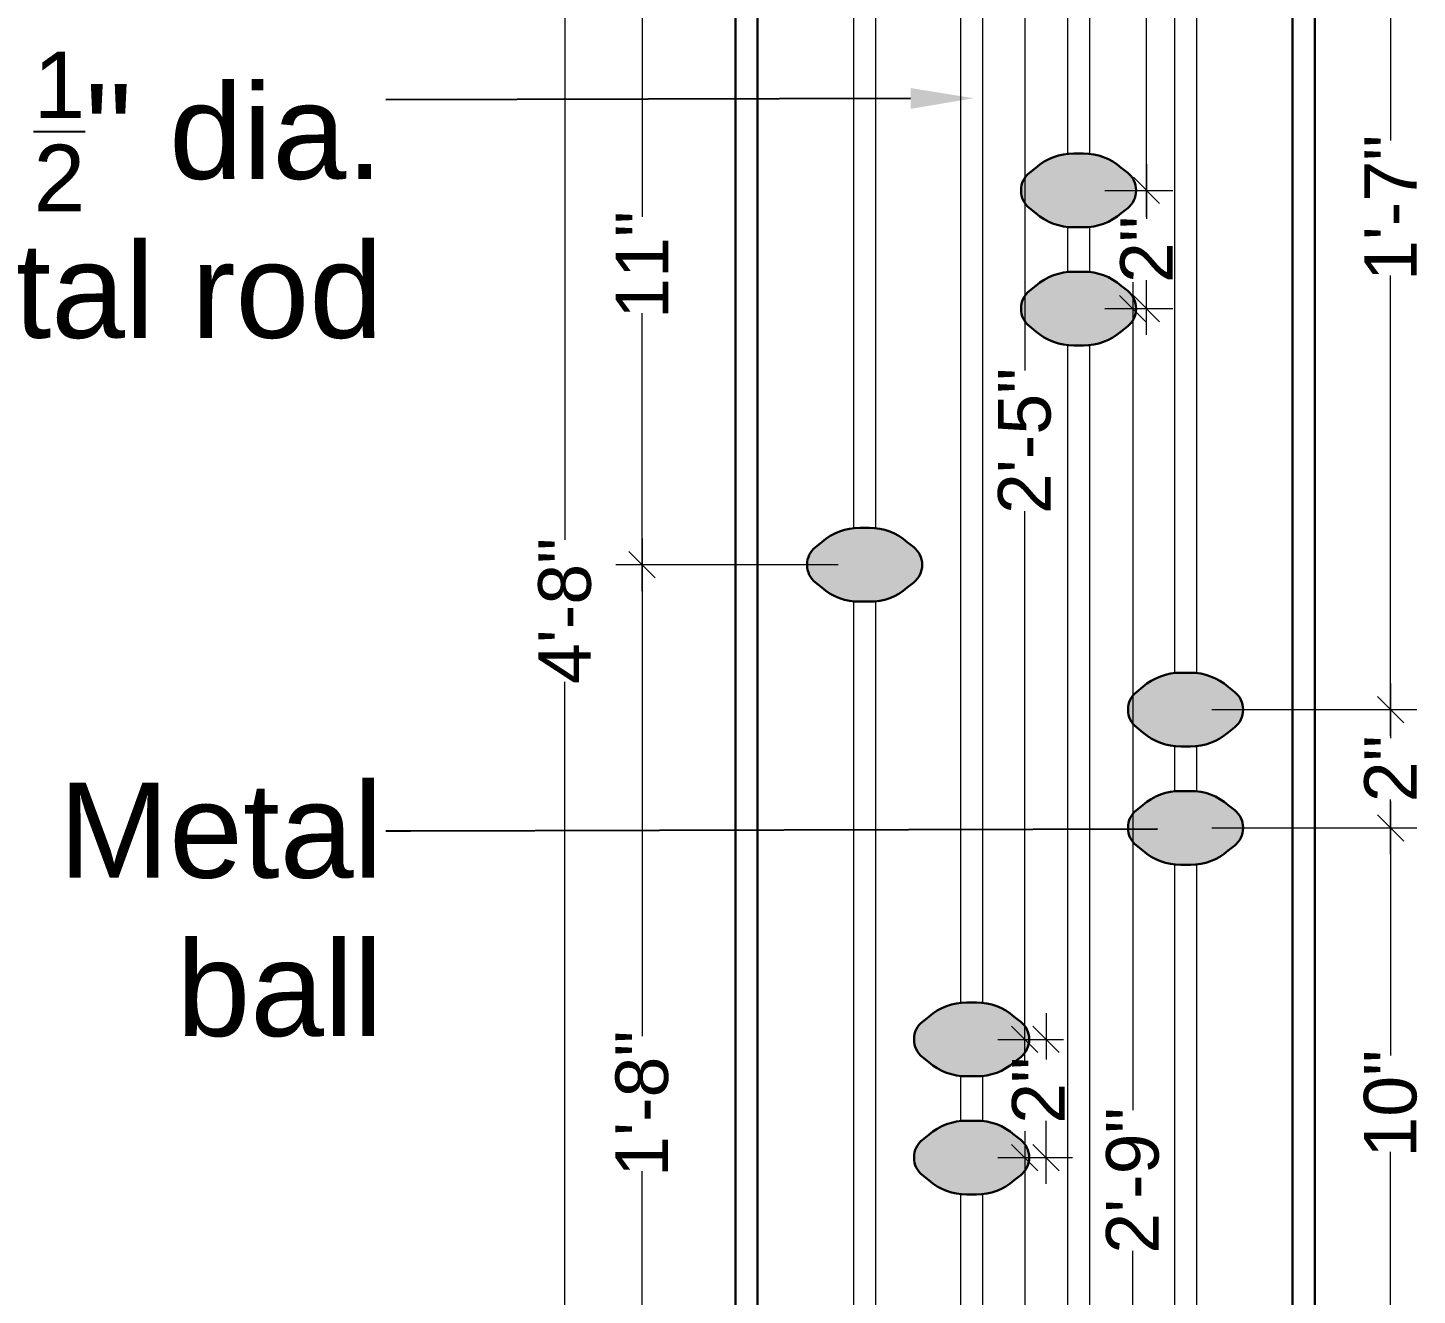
# Model space of a CAD drawing. Header units: millimetres. Extents: x 35877 to 3066687, y -650199 to -40525.
# Drawn here: x 148100.36 to 148144.25, y -180523.41 to -180483.38 of the extents above; entities that cross this region are included whole.
import ezdxf
from ezdxf import colors
from ezdxf.entities.mleader import LeaderData, LeaderLine
from ezdxf.math import Vec2, Vec3

# ---------------------------------------------------------------- set-up
doc = ezdxf.new("R2010")
doc.units = ezdxf.units.MM
doc.header["$MEASUREMENT"] = 0
doc.header["$PDMODE"] = 35
doc.linetypes.add('DASHED', pattern=[0.75, 0.5, -0.25])
doc.layers.get('Defpoints').update_dxf_attribs({"color": 220})
for name, color, linetype, lineweight in [('A8_FURNITURE', 32, 'Continuous', 30), ('Elevation 4.5', 206, 'Continuous', 5), ('furniture dimensions', 1, 'DASHED', 0), ('LABALLING', 1, 'Continuous', 25), ('wall', 7, 'Continuous', 30)]:
    doc.layers.add(name, color=color, linetype=linetype, lineweight=lineweight)
doc.styles.add('Arial', font='arial.ttf')
doc.styles.get("Standard").update_dxf_attribs({"font": 'arial.ttf', "height": 6})
doc.dimstyles.new('Archana', dxfattribs={"dimtxt": 2, "dimasz": 0.5, "dimexe": 0.5, "dimexo": 0.5, "dimgap": 0, "dimtad": 0, "dimzin": 0, "dimdsep": 46, "dimlunit": 4, "dimtxsty": 'Arial', "dimblk": 'OBLIQUE', "dimcen": 0, "dimdle": 1, "dimclrd": 256, "dimclre": 256, "dimclrt": 256, "dimadec": 0, "dimazin": 0, "dimtfac": 1, "dimtofl": 0, "dimtmove": 1, "dimatfit": 1, "dimldrblk": 'OBLIQUE', "dimfxl": 1, "dimfxlon": 1, "dimtolj": 1, "dimtzin": 0, "dimlwd": -1, "dimlwe": -1, "dimarcsym": 0})

# ---------------------------------------------------------------- blocks, each defined once
blk = doc.blocks.new('_Oblique')
at = {"layer": 'wall', "color": 0, "lineweight": -2}
blk.add_line((-0.5, -0.5), (0.5, 0.5), dxfattribs=at)
blk = doc.blocks.new('*D461')
at = {"layer": 'Defpoints', "color": 0, "linetype": 'Continuous', "lineweight": 0, "transparency": 16777216}
for p in [(148084.812, -180468.616), (148076.063, -180524.393), (148084.812, -180524.393)]:
    blk.add_point(p, dxfattribs=at)
at = {"layer": 'furniture dimensions', "color": 5, "linetype": 'Continuous', "transparency": 16777216}
for p, q in [((148076.063, -180468.116), (148076.063, -180495.155)), ((148076.063, -180524.893), (148076.063, -180497.854)), ((148080.063, -180524.393), (148075.563, -180524.393))]:
    blk.add_line(p, q, dxfattribs=at)
at = {"layer": 'furniture dimensions', "color": 5, "linetype": 'ByBlock', "transparency": 16777216}
blk.add_line((148080.063, -180468.616), (148075.563, -180468.616), dxfattribs=at)
at = {"layer": 'furniture dimensions', "color": 5, "linetype": 'Continuous', "transparency": 16777216, "xscale": 0.5, "yscale": 0.5, "zscale": 0.5}
for p, rotation in [((148076.063, -180468.616), 90), ((148076.063, -180524.393), 270)]:
    blk.add_blockref('_Oblique', p, dxfattribs=dict(at, rotation=rotation))
at = {"layer": 'furniture dimensions', "linetype": 'Continuous', "lineweight": 0, "transparency": 16777216, "insert": (148076.063, -180496.504), "char_height": 1, "attachment_point": 5, "rotation": 90, "style": 'Arial'}
blk.add_mtext('\\A1;4\'-8"', dxfattribs=at)
blk = doc.blocks.new('*D471')
at = {"layer": 'Defpoints', "color": 0, "linetype": 'Continuous', "lineweight": 0, "transparency": 16777216}
for p in [(148081.761, -180484.227), (148077.531, -180495.628), (148081.761, -180495.628)]:
    blk.add_point(p, dxfattribs=at)
at = {"layer": 'furniture dimensions', "color": 5, "linetype": 'Continuous', "transparency": 16777216}
for p, q in [((148077.531, -180483.727), (148077.531, -180489.011)), ((148077.531, -180496.128), (148077.531, -180490.844)), ((148081.261, -180495.628), (148077.031, -180495.628))]:
    blk.add_line(p, q, dxfattribs=at)
at = {"layer": 'furniture dimensions', "color": 5, "linetype": 'ByBlock', "transparency": 16777216}
blk.add_line((148081.261, -180484.227), (148077.031, -180484.227), dxfattribs=at)
at = {"layer": 'furniture dimensions', "color": 5, "linetype": 'Continuous', "transparency": 16777216, "xscale": 0.5, "yscale": 0.5, "zscale": 0.5}
for p, rotation in [((148077.531, -180484.227), 90), ((148077.531, -180495.628), 270)]:
    blk.add_blockref('_Oblique', p, dxfattribs=dict(at, rotation=rotation))
at = {"layer": 'furniture dimensions', "linetype": 'Continuous', "lineweight": 0, "transparency": 16777216, "insert": (148077.531, -180489.928), "char_height": 1, "attachment_point": 5, "rotation": 90, "style": 'Arial'}
blk.add_mtext('\\A1;11"', dxfattribs=at)
blk = doc.blocks.new('*D472')
at = {"layer": 'Defpoints', "color": 0, "linetype": 'Continuous', "lineweight": 0, "transparency": 16777216}
for p in [(148081.761, -180495.628), (148077.531, -180516.114), (148081.761, -180516.114)]:
    blk.add_point(p, dxfattribs=at)
at = {"layer": 'furniture dimensions', "color": 5, "linetype": 'Continuous', "transparency": 16777216}
for p, q in [((148077.531, -180495.128), (148077.531, -180504.589)), ((148077.531, -180516.614), (148077.531, -180507.153)), ((148081.261, -180516.114), (148077.031, -180516.114))]:
    blk.add_line(p, q, dxfattribs=at)
at = {"layer": 'furniture dimensions', "color": 5, "linetype": 'ByBlock', "transparency": 16777216}
blk.add_line((148081.261, -180495.628), (148077.031, -180495.628), dxfattribs=at)
at = {"layer": 'furniture dimensions', "color": 5, "linetype": 'Continuous', "transparency": 16777216, "xscale": 0.5, "yscale": 0.5, "zscale": 0.5}
for p, rotation in [((148077.531, -180495.628), 90), ((148077.531, -180516.114), 270)]:
    blk.add_blockref('_Oblique', p, dxfattribs=dict(at, rotation=rotation))
at = {"layer": 'furniture dimensions', "linetype": 'Continuous', "lineweight": 0, "transparency": 16777216, "insert": (148077.531, -180505.871), "char_height": 1, "attachment_point": 5, "rotation": 90, "style": 'Arial'}
blk.add_mtext('\\A1;1\'-8"', dxfattribs=at)
blk = doc.blocks.new('*D474')
at = {"layer": 'Defpoints', "color": 0, "linetype": 'Continuous', "lineweight": 0, "transparency": 16777216}
for p in [(148083.795, -180504.649), (148083.795, -180506.895), (148085.212, -180506.895)]:
    blk.add_point(p, dxfattribs=at)
at = {"layer": 'furniture dimensions', "color": 5, "linetype": 'Continuous', "transparency": 16777216}
for p, q in [((148085.212, -180504.149), (148085.212, -180505.034)), ((148085.212, -180507.395), (148085.212, -180506.2)), ((148084.295, -180506.895), (148085.712, -180506.895))]:
    blk.add_line(p, q, dxfattribs=at)
at = {"layer": 'furniture dimensions', "color": 5, "linetype": 'ByBlock', "transparency": 16777216}
blk.add_line((148084.295, -180504.649), (148085.712, -180504.649), dxfattribs=at)
at = {"layer": 'furniture dimensions', "color": 5, "linetype": 'Continuous', "transparency": 16777216, "xscale": 0.5, "yscale": 0.5, "zscale": 0.5}
for p, rotation in [((148085.212, -180504.649), 90), ((148085.212, -180506.895), 270)]:
    blk.add_blockref('_Oblique', p, dxfattribs=dict(at, rotation=rotation))
at = {"layer": 'furniture dimensions', "linetype": 'Continuous', "lineweight": 0, "transparency": 16777216, "insert": (148085.062, -180505.617), "char_height": 1, "attachment_point": 5, "rotation": 90, "style": 'Arial'}
blk.add_mtext('\\A1;2"', dxfattribs=at)
blk = doc.blocks.new('*D475')
at = {"layer": 'Defpoints', "color": 0, "linetype": 'Continuous', "lineweight": 0, "transparency": 16777216}
for p in [(148083.795, -180506.895), (148084.007, -180523.906), (148084.804, -180523.906)]:
    blk.add_point(p, dxfattribs=at)
at = {"layer": 'furniture dimensions', "color": 5, "linetype": 'Continuous', "transparency": 16777216}
for p, q in [((148084.804, -180506.395), (148084.804, -180514.118)), ((148084.804, -180524.406), (148084.804, -180516.682)), ((148084.507, -180523.906), (148085.304, -180523.906))]:
    blk.add_line(p, q, dxfattribs=at)
at = {"layer": 'furniture dimensions', "color": 5, "linetype": 'ByBlock', "transparency": 16777216}
blk.add_line((148084.295, -180506.895), (148085.304, -180506.895), dxfattribs=at)
at = {"layer": 'furniture dimensions', "color": 5, "linetype": 'Continuous', "transparency": 16777216, "xscale": 0.5, "yscale": 0.5, "zscale": 0.5}
for p, rotation in [((148084.804, -180506.895), 90), ((148084.804, -180523.906), 270)]:
    blk.add_blockref('_Oblique', p, dxfattribs=dict(at, rotation=rotation))
at = {"layer": 'furniture dimensions', "linetype": 'Continuous', "lineweight": 0, "transparency": 16777216, "insert": (148084.804, -180515.4), "char_height": 3, "attachment_point": 5, "rotation": 90, "style": 'Arial'}
blk.add_mtext('\\A1;{\\H0.33333x;1\'-5"}', dxfattribs=at)
blk = doc.blocks.new('*D477')
at = {"layer": 'Defpoints', "color": 0, "linetype": 'Continuous', "lineweight": 0, "transparency": 16777216}
for p in [(148083.795, -180475.895), (148084.007, -180504.649), (148084.804, -180504.649)]:
    blk.add_point(p, dxfattribs=at)
at = {"layer": 'furniture dimensions', "color": 5, "linetype": 'Continuous', "transparency": 16777216}
for p, q in [((148084.804, -180475.395), (148084.804, -180491.934)), ((148084.804, -180505.149), (148084.804, -180494.609)), ((148084.507, -180504.649), (148085.304, -180504.649))]:
    blk.add_line(p, q, dxfattribs=at)
at = {"layer": 'furniture dimensions', "color": 5, "linetype": 'ByBlock', "transparency": 16777216}
blk.add_line((148084.295, -180475.895), (148085.304, -180475.895), dxfattribs=at)
at = {"layer": 'furniture dimensions', "color": 5, "linetype": 'Continuous', "transparency": 16777216, "xscale": 0.5, "yscale": 0.5, "zscale": 0.5}
for p, rotation in [((148084.804, -180475.895), 90), ((148084.804, -180504.649), 270)]:
    blk.add_blockref('_Oblique', p, dxfattribs=dict(at, rotation=rotation))
at = {"layer": 'furniture dimensions', "linetype": 'Continuous', "lineweight": 0, "transparency": 16777216, "insert": (148084.804, -180493.272), "char_height": 3, "attachment_point": 5, "rotation": 90, "style": 'Arial'}
blk.add_mtext('\\A1;{\\H0.33333x;2\'-5"}', dxfattribs=at)
blk = doc.blocks.new('*D479')
at = {"layer": 'Defpoints', "color": 0, "linetype": 'Continuous', "lineweight": 0, "transparency": 16777216}
for p in [(148085.617, -180469.103), (148085.829, -180488.512), (148087.12, -180488.512)]:
    blk.add_point(p, dxfattribs=at)
at = {"layer": 'furniture dimensions', "color": 5, "linetype": 'Continuous', "transparency": 16777216}
for p, q in [((148087.12, -180468.603), (148087.12, -180480.525)), ((148087.12, -180489.012), (148087.12, -180483.09)), ((148086.329, -180488.512), (148087.62, -180488.512))]:
    blk.add_line(p, q, dxfattribs=at)
at = {"layer": 'furniture dimensions', "color": 5, "linetype": 'ByBlock', "transparency": 16777216}
blk.add_line((148086.117, -180469.103), (148087.62, -180469.103), dxfattribs=at)
at = {"layer": 'furniture dimensions', "color": 5, "linetype": 'Continuous', "transparency": 16777216, "xscale": 0.5, "yscale": 0.5, "zscale": 0.5}
for p, rotation in [((148087.12, -180469.103), 90), ((148087.12, -180488.512), 270)]:
    blk.add_blockref('_Oblique', p, dxfattribs=dict(at, rotation=rotation))
at = {"layer": 'furniture dimensions', "linetype": 'Continuous', "lineweight": 0, "transparency": 16777216, "insert": (148087.12, -180481.807), "char_height": 1, "attachment_point": 5, "rotation": 90, "style": 'Arial'}
blk.add_mtext('\\A1;1\'-7"', dxfattribs=at)
blk = doc.blocks.new('*D480')
at = {"layer": 'Defpoints', "color": 0, "linetype": 'Continuous', "lineweight": 0, "transparency": 16777216}
for p in [(148085.829, -180488.512), (148085.829, -180490.758), (148087.12, -180490.758)]:
    blk.add_point(p, dxfattribs=at)
at = {"layer": 'furniture dimensions', "color": 5, "linetype": 'Continuous', "transparency": 16777216}
for p, q in [((148087.12, -180488.012), (148087.12, -180489.051)), ((148087.12, -180491.258), (148087.12, -180490.218)), ((148086.329, -180490.758), (148087.62, -180490.758))]:
    blk.add_line(p, q, dxfattribs=at)
at = {"layer": 'furniture dimensions', "color": 5, "linetype": 'ByBlock', "transparency": 16777216}
blk.add_line((148086.329, -180488.512), (148087.62, -180488.512), dxfattribs=at)
at = {"layer": 'furniture dimensions', "color": 5, "linetype": 'Continuous', "transparency": 16777216, "xscale": 0.5, "yscale": 0.5, "zscale": 0.5}
for p, rotation in [((148087.12, -180488.512), 90), ((148087.12, -180490.758), 270)]:
    blk.add_blockref('_Oblique', p, dxfattribs=dict(at, rotation=rotation))
at = {"layer": 'furniture dimensions', "linetype": 'Continuous', "lineweight": 0, "transparency": 16777216, "insert": (148087.12, -180489.635), "char_height": 3, "attachment_point": 5, "rotation": 90, "style": 'Arial'}
blk.add_mtext('\\A1;{\\H0.33333x;2"}', dxfattribs=at)
blk = doc.blocks.new('*D481')
at = {"layer": 'Defpoints', "color": 0, "linetype": 'Continuous', "lineweight": 0, "transparency": 16777216}
for p in [(148085.829, -180490.758), (148085.617, -180523.906), (148086.858, -180523.906)]:
    blk.add_point(p, dxfattribs=at)
at = {"layer": 'furniture dimensions', "color": 5, "linetype": 'Continuous', "transparency": 16777216}
for p, q in [((148086.858, -180490.258), (148086.858, -180505.994)), ((148086.858, -180524.406), (148086.858, -180508.669)), ((148086.117, -180523.906), (148087.358, -180523.906))]:
    blk.add_line(p, q, dxfattribs=at)
at = {"layer": 'furniture dimensions', "color": 5, "linetype": 'ByBlock', "transparency": 16777216}
blk.add_line((148086.329, -180490.758), (148087.358, -180490.758), dxfattribs=at)
at = {"layer": 'furniture dimensions', "color": 5, "linetype": 'Continuous', "transparency": 16777216, "xscale": 0.5, "yscale": 0.5, "zscale": 0.5}
for p, rotation in [((148086.858, -180490.758), 90), ((148086.858, -180523.906), 270)]:
    blk.add_blockref('_Oblique', p, dxfattribs=dict(at, rotation=rotation))
at = {"layer": 'furniture dimensions', "linetype": 'Continuous', "lineweight": 0, "transparency": 16777216, "insert": (148086.858, -180507.332), "char_height": 3, "attachment_point": 5, "rotation": 90, "style": 'Arial'}
blk.add_mtext('\\A1;{\\H0.33333x;2\'-9"}', dxfattribs=at)
blk = doc.blocks.new('*D483')
at = {"layer": 'Defpoints', "color": 0, "linetype": 'Continuous', "lineweight": 0, "transparency": 16777216}
for p in [(148087.863, -180479.306), (148087.863, -180498.381), (148091.759, -180498.381)]:
    blk.add_point(p, dxfattribs=at)
at = {"layer": 'furniture dimensions', "color": 5, "linetype": 'Continuous', "transparency": 16777216}
for p, q in [((148091.759, -180478.806), (148091.759, -180487.561)), ((148091.759, -180498.881), (148091.759, -180490.126)), ((148088.363, -180498.381), (148092.259, -180498.381))]:
    blk.add_line(p, q, dxfattribs=at)
at = {"layer": 'furniture dimensions', "color": 5, "linetype": 'ByBlock', "transparency": 16777216}
blk.add_line((148088.363, -180479.306), (148092.259, -180479.306), dxfattribs=at)
at = {"layer": 'furniture dimensions', "color": 5, "linetype": 'Continuous', "transparency": 16777216, "xscale": 0.5, "yscale": 0.5, "zscale": 0.5}
for p, rotation in [((148091.759, -180479.306), 90), ((148091.759, -180498.381), 270)]:
    blk.add_blockref('_Oblique', p, dxfattribs=dict(at, rotation=rotation))
at = {"layer": 'furniture dimensions', "linetype": 'Continuous', "lineweight": 0, "transparency": 16777216, "insert": (148091.759, -180488.843), "char_height": 1, "attachment_point": 5, "rotation": 90, "style": 'Arial'}
blk.add_mtext('\\A1;1\'-7"', dxfattribs=at)
blk = doc.blocks.new('*D484')
at = {"layer": 'Defpoints', "color": 0, "linetype": 'Continuous', "lineweight": 0, "transparency": 16777216}
for p in [(148087.863, -180498.381), (148087.863, -180500.628), (148091.759, -180500.628)]:
    blk.add_point(p, dxfattribs=at)
at = {"layer": 'furniture dimensions', "color": 5, "linetype": 'Continuous', "transparency": 16777216}
for p, q in [((148091.759, -180497.881), (148091.759, -180498.921)), ((148091.759, -180501.128), (148091.759, -180500.088)), ((148088.363, -180500.628), (148092.259, -180500.628))]:
    blk.add_line(p, q, dxfattribs=at)
at = {"layer": 'furniture dimensions', "color": 5, "linetype": 'ByBlock', "transparency": 16777216}
blk.add_line((148088.363, -180498.381), (148092.259, -180498.381), dxfattribs=at)
at = {"layer": 'furniture dimensions', "color": 5, "linetype": 'Continuous', "transparency": 16777216, "xscale": 0.5, "yscale": 0.5, "zscale": 0.5}
for p, rotation in [((148091.759, -180498.381), 90), ((148091.759, -180500.628), 270)]:
    blk.add_blockref('_Oblique', p, dxfattribs=dict(at, rotation=rotation))
at = {"layer": 'furniture dimensions', "linetype": 'Continuous', "lineweight": 0, "transparency": 16777216, "insert": (148091.759, -180499.504), "char_height": 1, "attachment_point": 5, "rotation": 90, "style": 'Arial'}
blk.add_mtext('\\A1;2"', dxfattribs=at)
blk = doc.blocks.new('*D485')
at = {"layer": 'Defpoints', "color": 0, "linetype": 'Continuous', "lineweight": 0, "transparency": 16777216}
for p in [(148087.863, -180500.628), (148087.863, -180511.114), (148091.759, -180511.114)]:
    blk.add_point(p, dxfattribs=at)
at = {"layer": 'furniture dimensions', "color": 5, "linetype": 'Continuous', "transparency": 16777216}
for p, q in [((148091.759, -180500.128), (148091.759, -180504.955)), ((148091.759, -180511.614), (148091.759, -180506.787)), ((148088.363, -180511.114), (148092.259, -180511.114))]:
    blk.add_line(p, q, dxfattribs=at)
at = {"layer": 'furniture dimensions', "color": 5, "linetype": 'ByBlock', "transparency": 16777216}
blk.add_line((148088.363, -180500.628), (148092.259, -180500.628), dxfattribs=at)
at = {"layer": 'furniture dimensions', "color": 5, "linetype": 'Continuous', "transparency": 16777216, "xscale": 0.5, "yscale": 0.5, "zscale": 0.5}
for p, rotation in [((148091.759, -180500.628), 90), ((148091.759, -180511.114), 270)]:
    blk.add_blockref('_Oblique', p, dxfattribs=dict(at, rotation=rotation))
at = {"layer": 'furniture dimensions', "linetype": 'Continuous', "lineweight": 0, "transparency": 16777216, "insert": (148091.759, -180505.871), "char_height": 1, "attachment_point": 5, "rotation": 90, "style": 'Arial'}
blk.add_mtext('\\A1;10"', dxfattribs=at)
blk = doc.blocks.new('grill')
at = {"layer": 'Elevation 4.5', "lineweight": 0, "true_color": 0x000000, "transparency": 33554628}
h = blk.add_hatch(color=18, dxfattribs=at)
h.dxf.hatch_style = 1
h.paths.add_polyline_path([(148086.923, -180488.515, 0.233569), (148086.762, -180488.176), (148086.64, -180488.079, 0.186647), (148085.921, -180487.812), (148085.737, -180487.812, 0.186647), (148085.018, -180488.079), (148084.896, -180488.176, 0.229438), (148084.735, -180488.508, 0.233569), (148084.896, -180488.847), (148085.018, -180488.944, 0.186647), (148085.737, -180489.212), (148085.921, -180489.212, 0.186647), (148086.64, -180488.944), (148086.762, -180488.847, 0.229438)])
h = blk.add_hatch(color=18, dxfattribs=at)
h.dxf.hatch_style = 1
h.paths.add_polyline_path([(148086.923, -180490.761, 0.233569), (148086.762, -180490.422), (148086.64, -180490.326, 0.186647), (148085.921, -180490.058), (148085.737, -180490.058, 0.186647), (148085.018, -180490.326), (148084.896, -180490.422, 0.229438), (148084.735, -180490.755, 0.233569), (148084.896, -180491.093), (148085.018, -180491.19, 0.186647), (148085.737, -180491.458), (148085.921, -180491.458, 0.186647), (148086.64, -180491.19), (148086.762, -180491.093, 0.229438)])
h = blk.add_hatch(color=18, dxfattribs=at)
h.dxf.hatch_style = 1
h.paths.add_polyline_path([(148082.855, -180495.631, 0.233569), (148082.694, -180495.292), (148082.572, -180495.196, 0.186647), (148081.853, -180494.928), (148081.669, -180494.928, 0.186647), (148080.95, -180495.196), (148080.828, -180495.292, 0.229438), (148080.667, -180495.624, 0.233569), (148080.828, -180495.963), (148080.95, -180496.06, 0.186647), (148081.669, -180496.328), (148081.853, -180496.328, 0.186647), (148082.572, -180496.06), (148082.694, -180495.963, 0.229438)])
h = blk.add_hatch(color=18, dxfattribs=at)
h.dxf.hatch_style = 1
h.paths.add_polyline_path([(148088.957, -180498.385, 0.233569), (148088.797, -180498.046), (148088.674, -180497.949, 0.186647), (148087.955, -180497.681), (148087.772, -180497.681, 0.186647), (148087.052, -180497.949), (148086.93, -180498.046, 0.229438), (148086.769, -180498.378, 0.233569), (148086.93, -180498.717), (148087.052, -180498.813, 0.186647), (148087.772, -180499.081), (148087.955, -180499.081, 0.186647), (148088.674, -180498.813), (148088.797, -180498.717, 0.229438)])
h = blk.add_hatch(color=18, dxfattribs=at)
h.dxf.hatch_style = 1
h.paths.add_polyline_path([(148088.957, -180500.631, 0.233569), (148088.797, -180500.292), (148088.674, -180500.196, 0.186647), (148087.955, -180499.928), (148087.772, -180499.928, 0.186647), (148087.052, -180500.196), (148086.93, -180500.292, 0.229438), (148086.769, -180500.624, 0.233569), (148086.93, -180500.963), (148087.052, -180501.06, 0.186647), (148087.772, -180501.328), (148087.955, -180501.328, 0.186647), (148088.674, -180501.06), (148088.797, -180500.963, 0.229438)])
h = blk.add_hatch(color=18, dxfattribs=at)
h.dxf.hatch_style = 1
h.paths.add_polyline_path([(148084.889, -180504.652, 0.233569), (148084.728, -180504.313), (148084.606, -180504.217, 0.186647), (148083.887, -180503.949), (148083.703, -180503.949, 0.186647), (148082.984, -180504.217), (148082.862, -180504.313, 0.229438), (148082.701, -180504.645, 0.233569), (148082.862, -180504.984), (148082.984, -180505.081, 0.186647), (148083.703, -180505.349), (148083.887, -180505.349, 0.186647), (148084.606, -180505.081), (148084.728, -180504.984, 0.229438)])
h = blk.add_hatch(color=18, dxfattribs=at)
h.dxf.hatch_style = 1
h.paths.add_polyline_path([(148084.889, -180506.898, 0.233569), (148084.728, -180506.56), (148084.606, -180506.463, 0.186647), (148083.887, -180506.195), (148083.703, -180506.195, 0.186647), (148082.984, -180506.463), (148082.862, -180506.56, 0.229438), (148082.701, -180506.892, 0.233569), (148082.862, -180507.23), (148082.984, -180507.327, 0.186647), (148083.703, -180507.595), (148083.887, -180507.595, 0.186647), (148084.606, -180507.327), (148084.728, -180507.23, 0.229438)])
at = {"layer": 'A8_FURNITURE', "color": 18, "lineweight": 0, "true_color": 0x000000, "transparency": 33554687}
for points in [[(148085.617, -180469.103), (148085.617, -180487.817)], [(148086.041, -180487.817), (148086.041, -180469.19)], [(148083.583, -180476.59), (148083.583, -180503.954)], [(148084.007, -180503.954), (148084.007, -180476.59)], [(148087.651, -180480), (148087.651, -180497.687)], [(148088.075, -180497.687), (148088.075, -180480)], [(148081.549, -180484.922), (148081.549, -180494.933)], [(148081.973, -180494.933), (148081.973, -180484.922)], [(148085.617, -180489.206), (148085.617, -180490.063)], [(148086.041, -180490.063), (148086.041, -180489.206)], [(148085.617, -180491.453), (148085.617, -180523.906)], [(148086.041, -180523.819), (148086.041, -180491.453)], [(148081.549, -180496.322), (148081.549, -180515.419)], [(148081.973, -180515.419), (148081.973, -180496.322)], [(148087.651, -180499.076), (148087.651, -180499.933)], [(148088.075, -180499.933), (148088.075, -180499.076)], [(148087.651, -180501.322), (148087.651, -180510.419)], [(148088.075, -180510.419), (148088.075, -180501.322)], [(148083.583, -180505.343), (148083.583, -180506.2)], [(148084.007, -180506.2), (148084.007, -180505.343)], [(148083.583, -180507.59), (148083.583, -180523.819)], [(148084.007, -180523.906), (148084.007, -180507.59)]]:
    blk.add_lwpolyline(points, dxfattribs=at)
at = {"layer": 'Elevation 4.5', "color": 18, "lineweight": 30, "true_color": 0x000000, "transparency": 33554687}
for points in [[(148090.32, -180474.124, 1), (148079.304, -180474.124), (148079.304, -180518.885, 1), (148090.32, -180518.885)], [(148089.897, -180474.124, 1), (148079.727, -180474.124), (148079.727, -180518.885, 1), (148089.897, -180518.885)], [(148086.923, -180488.508), (148086.923, -180488.515, -0.229438), (148086.762, -180488.847), (148086.64, -180488.944, -0.186647), (148085.921, -180489.212), (148085.737, -180489.212, -0.186647), (148085.018, -180488.944), (148084.896, -180488.847, -0.229438), (148084.735, -180488.515), (148084.735, -180488.508, -0.229438), (148084.896, -180488.176), (148085.018, -180488.079, -0.186647), (148085.737, -180487.812), (148085.921, -180487.812, -0.186647), (148086.64, -180488.079), (148086.762, -180488.176, -0.229438)], [(148086.923, -180490.755), (148086.923, -180490.761, -0.229438), (148086.762, -180491.093), (148086.64, -180491.19, -0.186647), (148085.921, -180491.458), (148085.737, -180491.458, -0.186647), (148085.018, -180491.19), (148084.896, -180491.093, -0.229438), (148084.735, -180490.761), (148084.735, -180490.755, -0.229438), (148084.896, -180490.422), (148085.018, -180490.326, -0.186647), (148085.737, -180490.058), (148085.921, -180490.058, -0.186647), (148086.64, -180490.326), (148086.762, -180490.422, -0.229438)], [(148082.855, -180495.624), (148082.855, -180495.631, -0.229438), (148082.694, -180495.963), (148082.572, -180496.06, -0.186647), (148081.853, -180496.328), (148081.669, -180496.328, -0.186647), (148080.95, -180496.06), (148080.828, -180495.963, -0.229438), (148080.667, -180495.631), (148080.667, -180495.624, -0.229438), (148080.828, -180495.292), (148080.95, -180495.196, -0.186647), (148081.669, -180494.928), (148081.853, -180494.928, -0.186647), (148082.572, -180495.196), (148082.694, -180495.292, -0.229438)], [(148088.957, -180498.378), (148088.957, -180498.385, -0.229438), (148088.797, -180498.717), (148088.674, -180498.813, -0.186647), (148087.955, -180499.081), (148087.772, -180499.081, -0.186647), (148087.052, -180498.813), (148086.93, -180498.717, -0.229438), (148086.769, -180498.385), (148086.769, -180498.378, -0.229438), (148086.93, -180498.046), (148087.052, -180497.949, -0.186647), (148087.772, -180497.681), (148087.955, -180497.681, -0.186647), (148088.674, -180497.949), (148088.797, -180498.046, -0.229438)], [(148088.957, -180500.624), (148088.957, -180500.631, -0.229438), (148088.797, -180500.963), (148088.674, -180501.06, -0.186647), (148087.955, -180501.328), (148087.772, -180501.328, -0.186647), (148087.052, -180501.06), (148086.93, -180500.963, -0.229438), (148086.769, -180500.631), (148086.769, -180500.624, -0.229438), (148086.93, -180500.292), (148087.052, -180500.196, -0.186647), (148087.772, -180499.928), (148087.955, -180499.928, -0.186647), (148088.674, -180500.196), (148088.797, -180500.292, -0.229438)], [(148084.889, -180504.645), (148084.889, -180504.652, -0.229438), (148084.728, -180504.984), (148084.606, -180505.081, -0.186647), (148083.887, -180505.349), (148083.703, -180505.349, -0.186647), (148082.984, -180505.081), (148082.862, -180504.984, -0.229438), (148082.701, -180504.652), (148082.701, -180504.645, -0.229438), (148082.862, -180504.313), (148082.984, -180504.217, -0.186647), (148083.703, -180503.949), (148083.887, -180503.949, -0.186647), (148084.606, -180504.217), (148084.728, -180504.313, -0.229438)], [(148084.889, -180506.892), (148084.889, -180506.898, -0.229438), (148084.728, -180507.23), (148084.606, -180507.327, -0.186647), (148083.887, -180507.595), (148083.703, -180507.595, -0.186647), (148082.984, -180507.327), (148082.862, -180507.23, -0.229438), (148082.701, -180506.898), (148082.701, -180506.892, -0.229438), (148082.862, -180506.56), (148082.984, -180506.463, -0.186647), (148083.703, -180506.195), (148083.887, -180506.195, -0.186647), (148084.606, -180506.463), (148084.728, -180506.56, -0.229438)]]:
    blk.add_lwpolyline(points, format="xyb", close=True, dxfattribs=at)
at = {"layer": 'furniture dimensions', "color": 5, "linetype": 'Continuous', "lineweight": 0, "transparency": 33554687}
for base, p1, p2, override, picture, middle in [((148076.063, -180524.393), (148084.812, -180468.616), (148084.812, -180524.393), {"dimtxt": 1, "dimdec": 0, "dimdle": 0.5, "dimclrd": 5, "dimclre": 5, "dimfxl": 4}, '*D461', (148076.063, -180496.504)), ((148091.759, -180498.381), (148087.863, -180479.306), (148087.863, -180498.381), {"dimtxt": 1, "dimdec": 0, "dimdle": 0.5, "dimclrd": 5, "dimclre": 5, "dimfxl": 4}, '*D483', (148091.759, -180488.843)), ((148077.531, -180495.628), (148081.761, -180484.227), (148081.761, -180495.628), {"dimtxt": 1, "dimasz": 0.5, "dimdec": 0, "dimdle": 0.5, "dimclrd": 5, "dimclre": 5, "dimfxl": 4}, '*D471', (148077.531, -180489.928)), ((148077.531, -180516.114), (148081.761, -180495.628), (148081.761, -180516.114), {"dimtxt": 1, "dimdec": 0, "dimdle": 0.5, "dimclrd": 5, "dimclre": 5, "dimfxl": 4}, '*D472', (148077.531, -180505.871)), ((148091.759, -180500.628), (148087.863, -180498.381), (148087.863, -180500.628), {"dimtxt": 1, "dimdec": 0, "dimdle": 0.5, "dimclrd": 5, "dimclre": 5, "dimfxl": 4}, '*D484', (148091.759, -180499.504)), ((148091.759, -180511.114), (148087.863, -180500.628), (148087.863, -180511.114), {"dimtxt": 1, "dimdec": 0, "dimdle": 0.5, "dimclrd": 5, "dimclre": 5, "dimfxl": 4}, '*D485', (148091.759, -180505.871))]:
    dim = blk.add_linear_dim(base=base, p1=p1, p2=p2, angle=90, dimstyle='Archana', override=override, dxfattribs=at)
    dim.commit()
    dim.dimension.update_dxf_attribs({"geometry": picture, "text_midpoint": middle})
for base, p1, p2, override, picture, middle in [((148087.12, -180488.512), (148085.617, -180469.103), (148085.829, -180488.512), {"dimtxt": 1, "dimdec": 0, "dimdle": 0.5, "dimclrd": 5, "dimclre": 5, "dimfxl": 4}, '*D479', (148087.12, -180481.807)), ((148085.212, -180506.895), (148083.795, -180504.649), (148083.795, -180506.895), {"dimtxt": 1, "dimasz": 0.5, "dimdec": 0, "dimdle": 0.5, "dimclrd": 5, "dimclre": 5, "dimfxl": 4}, '*D474', (148085.062, -180505.617))]:
    dim = blk.add_linear_dim(base=base, p1=p1, p2=p2, angle=90, dimstyle='Archana', override=override, dxfattribs=at)
    dim.commit()
    dim.dimension.update_dxf_attribs({"geometry": picture, "text_midpoint": middle, "dimtype": 160})
dim = blk.add_linear_dim(base=(148084.804, -180504.649), p1=(148083.795, -180475.895), p2=(148084.007, -180504.649), angle=90, text='{\\H0.33333x;<>}', dimstyle='Archana', override={"dimtxt": 3, "dimdec": 0, "dimdle": 0.5, "dimclrd": 5, "dimclre": 5, "dimfxl": 4}, dxfattribs=at)
dim.commit()
dim.dimension.update_dxf_attribs({"geometry": '*D477', "text_midpoint": (148084.804, -180493.272), "dimtype": 160})
for base, p1, p2, picture, middle in [((148087.12, -180490.758), (148085.829, -180488.512), (148085.829, -180490.758), '*D480', (148087.12, -180489.635)), ((148086.858, -180523.906), (148085.829, -180490.758), (148085.617, -180523.906), '*D481', (148086.858, -180507.332)), ((148084.804, -180523.906), (148083.795, -180506.895), (148084.007, -180523.906), '*D475', (148084.804, -180515.4))]:
    dim = blk.add_linear_dim(base=base, p1=p1, p2=p2, angle=90, text='{\\H0.33333x;<>}', dimstyle='Archana', override={"dimtxt": 3, "dimdec": 0, "dimdle": 0.5, "dimclrd": 5, "dimclre": 5, "dimfxl": 4}, dxfattribs=at)
    dim.commit()
    dim.dimension.update_dxf_attribs({"geometry": picture, "text_midpoint": middle})

msp = doc.modelspace()

# ---------------------------------------------------------------- block references
at = {"layer": 'furniture dimensions', "color": 18, "lineweight": 0, "true_color": 0x000000, "transparency": 33554687, "xscale": 1.661559833599848, "yscale": 1.661559833599848, "zscale": 1.661559833599848}
msp.add_blockref('grill', (-97919.915, 119403.947), dxfattribs=at)

# ---------------------------------------------------------------- leaders
at = {"layer": 'LABALLING', "lineweight": 5, "ltscale": 4, "transparency": 33554687}
ml = msp.add_multileader_mtext('Standard', dxfattribs=at)
ml.set_content('\\A1;{\\H0.7x;\\S1/2;}" dia.\\PMetal rod', color=256)
ml.set_leader_properties()
ml.build(insert=Vec2(0, 0))
ml.multileader.update_dxf_attribs({"dogleg_length": 28.276, "arrow_head_size": 2})
ctx = ml.context
ctx.base_point, ctx.char_height, ctx.arrow_head_size, ctx.landing_gap_size, ctx.plane_origin = Vec3(148094.633, -180485.654), 3, 2, 0.09, Vec3(148094.084, -180485.668)
ctx.text_align_type = 2
notes = []
notes.append((ctx, [(0, (1, 1, 0), (148111.669, -180485.654), (-1, 0), 1.396927018504357e-11, [(0, [(148130.242, -180485.603)], 0, [])])]))
ctx.mtext.insert, ctx.mtext.alignment, ctx.mtext.flow_direction = Vec3(148111.579, -180484.13), 3, 5
ml = msp.add_multileader_mtext('Standard', dxfattribs=at)
ml.set_content('\\A1;Metal \\Pball', color=256)
ml.set_leader_properties()
ml.build(insert=Vec2(0, 0))
ml.multileader.update_dxf_attribs({"dogleg_length": 28.276, "arrow_head_size": 2})
ctx = ml.context
ctx.base_point, ctx.char_height, ctx.arrow_head_size, ctx.landing_gap_size, ctx.plane_origin = Vec3(148101.847, -180508.748), 3, 2, 0.09, Vec3(148083.179, -180508.748)
ctx.text_align_type = 2
notes.append((ctx, [(0, (1, 1, 0), (148112.451, -180508.748), (-1, 0), 0.782, [(0, [(148138.045, -180508.683)], 0, [])])]))
ctx.mtext.insert, ctx.mtext.alignment, ctx.mtext.flow_direction = Vec3(148111.579, -180507.223), 3, 5
for ctx, leaders in notes:
    for number, flags, end, landing, length, lines in leaders:
        leader = LeaderData()
        leader.index, (leader.has_last_leader_line, leader.has_dogleg_vector, leader.attachment_direction) = number, flags
        leader.last_leader_point, leader.dogleg_vector, leader.dogleg_length = Vec3(end), Vec3(landing), length
        for number, points, colour, breaks in lines:
            line = LeaderLine()
            line.index, line.vertices, line.color, line.breaks = number, Vec3.list(points), colors.encode_raw_color(colour), breaks
            leader.lines.append(line)
        ctx.leaders.append(leader)

doc.saveas('drawing.dxf')
